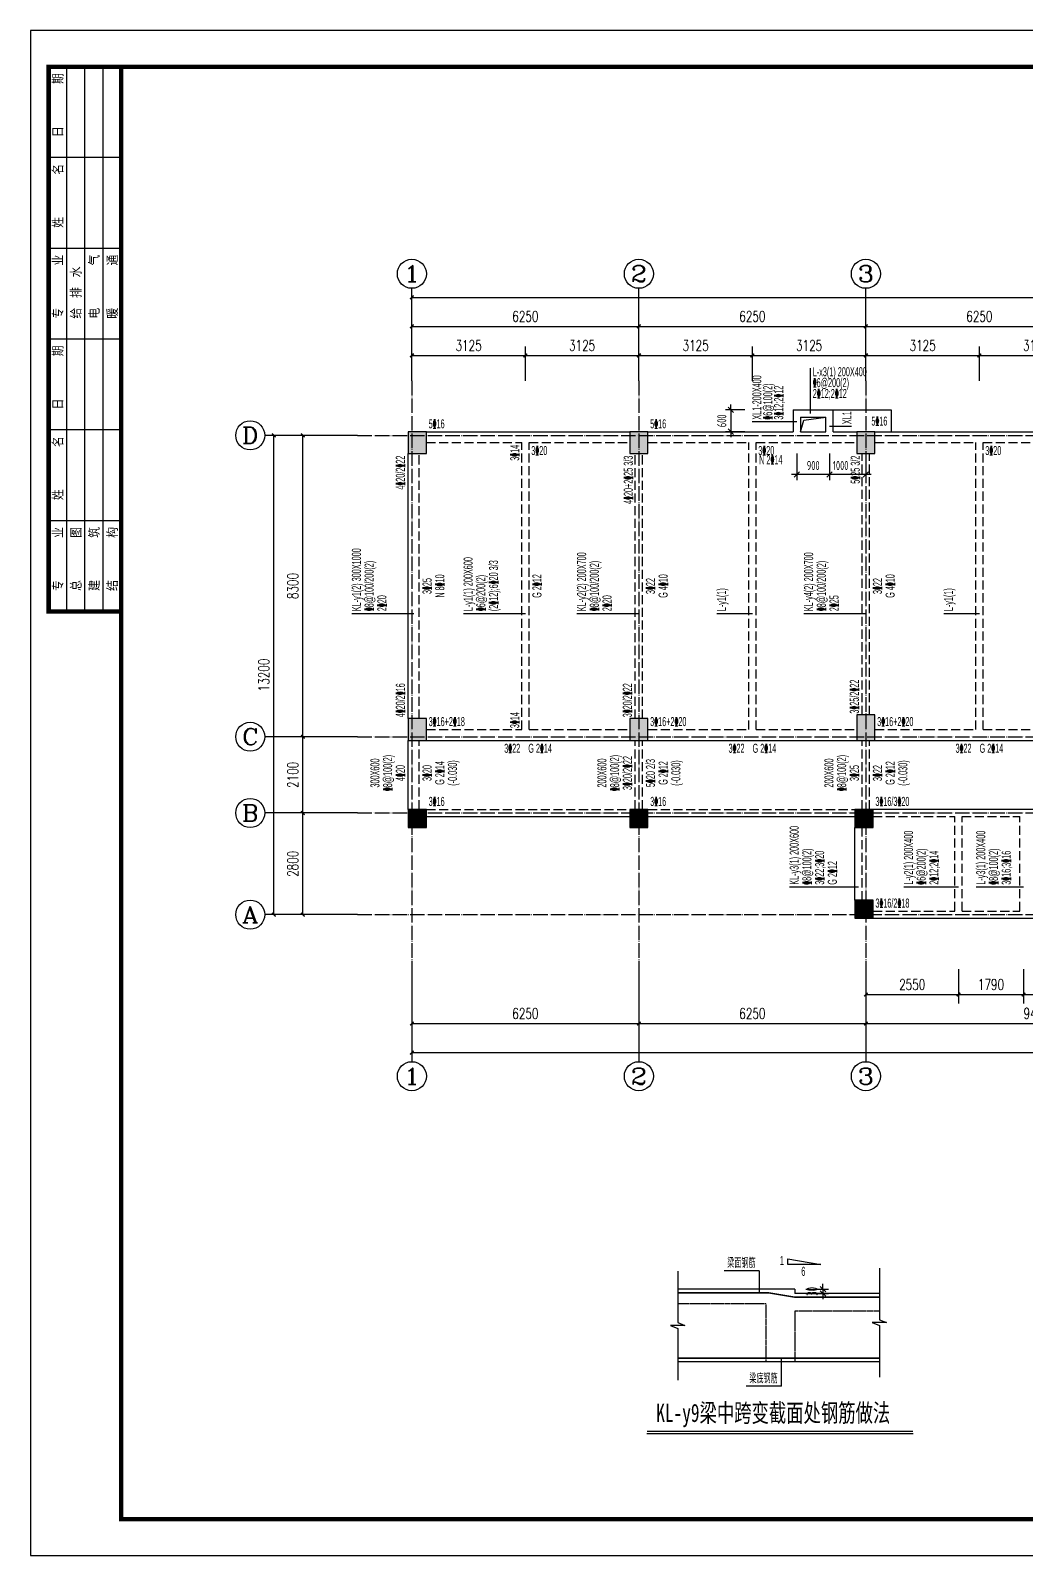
# Model space of a CAD drawing. Extents: x -441005 to 725361, y -182459 to 319313.
# Drawn here: x 284450 to 311872, y -86950 to -44950 of the extents above; entities that cross this region are included whole.
import ezdxf
from ezdxf.enums import TextEntityAlignment as Align

# ---------------------------------------------------------------- set-up
doc = ezdxf.new("R2010")
doc.units = 0
doc.header["$LTSCALE"] = 100
for name, pattern in [('DASH', [0.35, 0.25, -0.1]), ('DASHED', [0.75, 0.5, -0.25]), ('DOTE', [2.42, 2, -0.2, 0.02, -0.2]), ('HIDDEN', [7, 5, -2])]:
    doc.linetypes.add(name, pattern=pattern)
doc.layers.get('0').update_dxf_attribs({"linetype": 'CONTINUOUS'})
doc.layers.get('Defpoints').update_dxf_attribs({"linetype": 'CONTINUOUS'})
for name, color, linetype in [('AXIS', 3, 'CONTINUOUS'), ('AXIS_TEXT', 7, 'CONTINUOUS'), ('BEAM', 4, 'DASHED'), ('BEAM_CON', 4, 'CONTINUOUS'), ('B挑板&檐线', 6, 'CONTINUOUS'), ('COLU', 7, 'CONTINUOUS'), ('DOTE', 8, 'DOTE'), ('D洞口边线', 6, 'CONTINUOUS'), ('图框', 7, 'CONTINUOUS'), ('尺寸标注', 3, 'CONTINUOUS'), ('文字标注', 4, 'CONTINUOUS'), ('断面边界', 2, 'CONTINUOUS'), ('断面配筋', 1, 'CONTINUOUS'), ('梁平法1', 3, 'CONTINUOUS'), ('梁平法2', 8, 'CONTINUOUS')]:
    doc.layers.add(name, color=color, linetype=linetype)
doc.styles.add('_TCH_AXIS', font='COMPLEX', dxfattribs={"bigfont": 'GBCBIG'})
doc.styles.add('_TCH_DIM_T3', font='simplex_.ttf', dxfattribs={"width": 0.705882, "bigfont": 'GBCBIG'})
doc.styles.add('COMPLEX', font='COMPLEX')
doc.styles.add('DIM_FONT', font='tssdeng.shx', dxfattribs={"width": 0.7, "bigfont": '1.shx'})
doc.styles.add('HZTXT', font='TXT', dxfattribs={"bigfont": 'HZTXT'})
doc.styles.get("Standard").update_dxf_attribs({"font": 'tssdeng.shx', "bigfont": '1.shx'})
doc.styles.add('TSSD_Dimension', font='tssdeng.shx', dxfattribs={"width": 0.62, "bigfont": '1.shx'})
doc.styles.add('图名', font='simhei_1.ttf')
doc.styles.add('梁平法', font='xxxxx.shx', dxfattribs={"bigfont": 'dxfs.shx'})
doc.dimstyles.new('_TCH_ARCH&&100', dxfattribs={"dimtxt": 297.5, "dimasz": 100, "dimexe": 250, "dimexo": 300, "dimgap": 126.25, "dimtad": 1, "dimdec": 0, "dimzin": 0, "dimdsep": 46, "dimtxsty": '_TCH_DIM_T3', "dimblk": 'ARCHTICK', "dimcen": 0.09, "dimclrt": 7, "dimazin": 2, "dimtfac": 1, "dimtdec": 0, "dimtix": 1, "dimtmove": 2, "dimatfit": 3, "dimfxl": 0, "dimtolj": 1, "dimtzin": 0, "dimarcsym": 0})
doc.dimstyles.new('axis', dxfattribs={"dimtxt": 300, "dimasz": 1, "dimexe": 250, "dimexo": 300, "dimgap": 150, "dimtad": 1, "dimdec": 0, "dimzin": 0, "dimdsep": 46, "dimtxsty": 'Standard', "dimblk": '_DIMX', "dimcen": 0.09, "dimse1": 1, "dimse2": 1, "dimclrt": 7, "dimadec": 1, "dimazin": 0, "dimtfac": 1, "dimtdec": 0, "dimtix": 1, "dimtmove": 2, "dimatfit": 3, "dimfxl": 0, "dimtolj": 1, "dimtzin": 0, "dimarcsym": 0})

# ---------------------------------------------------------------- blocks, each defined once
blk = doc.blocks.new('A2+1_2')
at = {"layer": '图框'}
for p, q in [((1000, 26000), (1000, 41000)), ((1500, 26000), (1500, 41000)), ((2000, 26000), (2000, 41000)), ((2500, 38500), (500, 38500)), ((2500, 36000), (500, 36000)), ((2500, 33500), (500, 33500)), ((2500, 31000), (500, 31000)), ((2500, 28500), (500, 28500))]:
    blk.add_line(p, q, dxfattribs=at)
blk.add_lwpolyline([(0, 0), (89100, 0), (89100, 42000), (0, 42000)], close=True, dxfattribs=at)
at = {"layer": '图框', "const_width": 120}
blk.add_lwpolyline([(2500, 41000), (500, 41000), (500, 26000), (2500, 26000)], dxfattribs=at)
blk.add_lwpolyline([(2500, 1000), (88100, 1000), (88100, 41000), (2500, 41000)], close=True, dxfattribs=at)
at = {"layer": '图框', "style": 'HZTXT'}
for s, p in [('日    期', (911, 39064)), ('姓    名', (911, 36564)), ('专    业', (911, 34064)), ('电    气', (1911, 34064)), ('暖    通', (2411, 34064)), ('给 排 水', (1411, 34064)), ('日    期', (911, 31564)), ('姓    名', (911, 29064)), ('专    业', (911, 26564)), ('总    图', (1411, 26564)), ('建    筑', (1911, 26564)), ('结    构', (2411, 26564))]:
    blk.add_text(s, height=300, rotation=90, dxfattribs=at).set_placement(p)
blk = doc.blocks.new('_AXISO')
blk.add_circle((0, 0), 0.5)
at = {"layer": 'AXIS_TEXT', "style": 'COMPLEX', "width": 1.041667}
blk.add_attdef('A', text='', height=0.56, dxfattribs=at).set_placement((-0.25, -0.28), (0.25, -0.28), align=Align.FIT)
blk = doc.blocks.new('_ArchTick')
at = {"color": 0, "linetype": 'ByBlock', "const_width": 0.4}
blk.add_lwpolyline([(-0.5, -0.5), (0.5, 0.5)], dxfattribs=at)
blk = doc.blocks.new('*D2357')
at = {"layer": 'AXIS', "color": 0, "lineweight": -2}
for p, q in [((293450, -66500), (291700, -66500)), ((291950, -69300), (291950, -66500)), ((293450, -69300), (291700, -69300))]:
    blk.add_line(p, q, dxfattribs=at)
at = {"layer": 'Defpoints', "color": 0}
for p in [(291950, -66500), (293450, -66500), (293450, -69300)]:
    blk.add_point(p, dxfattribs=at)
at = {"layer": 'AXIS', "color": 0, "lineweight": -2, "xscale": 100, "yscale": 100, "zscale": 100}
for p, rotation in [((291950, -66500), 90), ((291950, -69300), 270)]:
    blk.add_blockref('_ArchTick', p, dxfattribs=dict(at, rotation=rotation))
at = {"layer": 'AXIS', "color": 7, "insert": (291674, -67900), "char_height": 297.5, "attachment_point": 5, "rotation": 90, "style": '_TCH_DIM_T3'}
blk.add_mtext('\\A1;2800', dxfattribs=at)
blk = doc.blocks.new('*D2358')
at = {"layer": 'AXIS', "color": 0, "lineweight": -2}
for p, q in [((293450, -64400), (291700, -64400)), ((291950, -66500), (291950, -64400)), ((293450, -66500), (291700, -66500))]:
    blk.add_line(p, q, dxfattribs=at)
at = {"layer": 'Defpoints', "color": 0}
for p in [(291950, -64400), (293450, -64400), (293450, -66500)]:
    blk.add_point(p, dxfattribs=at)
at = {"layer": 'AXIS', "color": 0, "lineweight": -2, "xscale": 100, "yscale": 100, "zscale": 100}
for p, rotation in [((291950, -64400), 90), ((291950, -66500), 270)]:
    blk.add_blockref('_ArchTick', p, dxfattribs=dict(at, rotation=rotation))
at = {"layer": 'AXIS', "color": 7, "insert": (291674, -65450), "char_height": 297.5, "attachment_point": 5, "rotation": 90, "style": '_TCH_DIM_T3'}
blk.add_mtext('\\A1;2100', dxfattribs=at)
blk = doc.blocks.new('*D2359')
at = {"layer": 'AXIS', "color": 0, "lineweight": -2}
for p, q in [((293450, -56100), (291700, -56100)), ((291950, -64400), (291950, -56100)), ((293450, -64400), (291700, -64400))]:
    blk.add_line(p, q, dxfattribs=at)
at = {"layer": 'Defpoints', "color": 0}
for p in [(291950, -56100), (293450, -56100), (293450, -64400)]:
    blk.add_point(p, dxfattribs=at)
at = {"layer": 'AXIS', "color": 0, "lineweight": -2, "xscale": 100, "yscale": 100, "zscale": 100}
for p, rotation in [((291950, -56100), 90), ((291950, -64400), 270)]:
    blk.add_blockref('_ArchTick', p, dxfattribs=dict(at, rotation=rotation))
at = {"layer": 'AXIS', "color": 7, "insert": (291674, -60250), "char_height": 297.5, "attachment_point": 5, "rotation": 90, "style": '_TCH_DIM_T3'}
blk.add_mtext('\\A1;8300', dxfattribs=at)
blk = doc.blocks.new('*D2360')
at = {"layer": 'AXIS', "color": 0, "lineweight": -2}
for p, q in [((293450, -56100), (290900, -56100)), ((291150, -69300), (291150, -56100)), ((293450, -69300), (290900, -69300))]:
    blk.add_line(p, q, dxfattribs=at)
at = {"layer": 'Defpoints', "color": 0}
for p in [(291150, -56100), (293450, -56100), (293450, -69300)]:
    blk.add_point(p, dxfattribs=at)
at = {"layer": 'AXIS', "color": 0, "lineweight": -2, "xscale": 100, "yscale": 100, "zscale": 100}
for p, rotation in [((291150, -56100), 90), ((291150, -69300), 270)]:
    blk.add_blockref('_ArchTick', p, dxfattribs=dict(at, rotation=rotation))
at = {"layer": 'AXIS', "color": 7, "insert": (290874, -62700), "char_height": 297.5, "attachment_point": 5, "rotation": 90, "style": '_TCH_DIM_T3'}
blk.add_mtext('\\A1;13200', dxfattribs=at)
blk = doc.blocks.new('*D2361')
at = {"layer": 'AXIS', "color": 0, "lineweight": -2}
for p, q in [((294950, -70800), (294950, -72550)), ((301200, -70800), (301200, -72550)), ((294950, -72300), (301200, -72300))]:
    blk.add_line(p, q, dxfattribs=at)
at = {"layer": 'Defpoints', "color": 0}
for p in [(294950, -70800), (301200, -70800), (301200, -72300)]:
    blk.add_point(p, dxfattribs=at)
at = {"layer": 'AXIS', "color": 0, "lineweight": -2, "xscale": 100, "yscale": 100, "zscale": 100, "rotation": 180}
blk.add_blockref('_ArchTick', (294950, -72300), dxfattribs=at)
at = {"layer": 'AXIS', "color": 0, "lineweight": -2, "xscale": 100, "yscale": 100, "zscale": 100}
blk.add_blockref('_ArchTick', (301200, -72300), dxfattribs=at)
at = {"layer": 'AXIS', "color": 7, "insert": (298075, -72024), "char_height": 297.5, "attachment_point": 5, "style": '_TCH_DIM_T3'}
blk.add_mtext('\\A1;6250', dxfattribs=at)
blk = doc.blocks.new('*D2362')
at = {"layer": 'AXIS', "color": 0, "lineweight": -2}
for p, q in [((301200, -70800), (301200, -72550)), ((307450, -70800), (307450, -72550)), ((301200, -72300), (307450, -72300))]:
    blk.add_line(p, q, dxfattribs=at)
at = {"layer": 'Defpoints', "color": 0}
for p in [(301200, -70800), (307450, -70800), (307450, -72300)]:
    blk.add_point(p, dxfattribs=at)
at = {"layer": 'AXIS', "color": 0, "lineweight": -2, "xscale": 100, "yscale": 100, "zscale": 100, "rotation": 180}
blk.add_blockref('_ArchTick', (301200, -72300), dxfattribs=at)
at = {"layer": 'AXIS', "color": 0, "lineweight": -2, "xscale": 100, "yscale": 100, "zscale": 100}
blk.add_blockref('_ArchTick', (307450, -72300), dxfattribs=at)
at = {"layer": 'AXIS', "color": 7, "insert": (304325, -72024), "char_height": 297.5, "attachment_point": 5, "style": '_TCH_DIM_T3'}
blk.add_mtext('\\A1;6250', dxfattribs=at)
blk = doc.blocks.new('*D2363')
at = {"layer": 'AXIS', "color": 0, "lineweight": -2}
for p, q in [((307450, -70800), (307450, -72550)), ((316850, -70800), (316850, -72550)), ((307450, -72300), (316850, -72300))]:
    blk.add_line(p, q, dxfattribs=at)
at = {"layer": 'Defpoints', "color": 0}
for p in [(307450, -70800), (316850, -70800), (316850, -72300)]:
    blk.add_point(p, dxfattribs=at)
at = {"layer": 'AXIS', "color": 0, "lineweight": -2, "xscale": 100, "yscale": 100, "zscale": 100, "rotation": 180}
blk.add_blockref('_ArchTick', (307450, -72300), dxfattribs=at)
at = {"layer": 'AXIS', "color": 0, "lineweight": -2, "xscale": 100, "yscale": 100, "zscale": 100}
blk.add_blockref('_ArchTick', (316850, -72300), dxfattribs=at)
at = {"layer": 'AXIS', "color": 7, "insert": (312150, -72020), "char_height": 297.5, "attachment_point": 5, "style": '_TCH_DIM_T3'}
blk.add_mtext('\\A1;9400', dxfattribs=at)
blk = doc.blocks.new('*D2369')
at = {"layer": 'AXIS', "color": 0, "lineweight": -2}
for p, q in [((294950, -70800), (294950, -73350)), ((348800, -70800), (348800, -73350)), ((294950, -73100), (348800, -73100))]:
    blk.add_line(p, q, dxfattribs=at)
at = {"layer": 'Defpoints', "color": 0}
for p in [(294950, -70800), (348800, -70800), (348800, -73100)]:
    blk.add_point(p, dxfattribs=at)
at = {"layer": 'AXIS', "color": 0, "lineweight": -2, "xscale": 100, "yscale": 100, "zscale": 100, "rotation": 180}
blk.add_blockref('_ArchTick', (294950, -73100), dxfattribs=at)
at = {"layer": 'AXIS', "color": 0, "lineweight": -2, "xscale": 100, "yscale": 100, "zscale": 100}
blk.add_blockref('_ArchTick', (348800, -73100), dxfattribs=at)
at = {"layer": 'AXIS', "color": 7, "insert": (321875, -72824), "char_height": 297.5, "attachment_point": 5, "style": '_TCH_DIM_T3'}
blk.add_mtext('\\A1;53850', dxfattribs=at)
blk = doc.blocks.new('*D2371')
at = {"layer": 'AXIS', "color": 0, "lineweight": -2}
for p, q in [((307450, -70800), (307450, -71750)), ((310000, -70800), (310000, -71750)), ((307450, -71500), (310000, -71500))]:
    blk.add_line(p, q, dxfattribs=at)
at = {"layer": 'Defpoints', "color": 0}
for p in [(307450, -70800), (310000, -70800), (310000, -71500)]:
    blk.add_point(p, dxfattribs=at)
at = {"layer": 'AXIS', "color": 0, "lineweight": -2, "xscale": 100, "yscale": 100, "zscale": 100, "rotation": 180}
blk.add_blockref('_ArchTick', (307450, -71500), dxfattribs=at)
at = {"layer": 'AXIS', "color": 0, "lineweight": -2, "xscale": 100, "yscale": 100, "zscale": 100}
blk.add_blockref('_ArchTick', (310000, -71500), dxfattribs=at)
at = {"layer": 'AXIS', "color": 7, "insert": (308725, -71224), "char_height": 297.5, "attachment_point": 5, "style": '_TCH_DIM_T3'}
blk.add_mtext('\\A1;2550', dxfattribs=at)
blk = doc.blocks.new('*D2372')
at = {"layer": 'AXIS', "color": 0, "lineweight": -2}
for p, q in [((310000, -70800), (310000, -71750)), ((311790, -70800), (311790, -71750)), ((310000, -71500), (311790, -71500))]:
    blk.add_line(p, q, dxfattribs=at)
at = {"layer": 'Defpoints', "color": 0}
for p in [(310000, -70800), (311790, -70800), (311790, -71500)]:
    blk.add_point(p, dxfattribs=at)
at = {"layer": 'AXIS', "color": 0, "lineweight": -2, "xscale": 100, "yscale": 100, "zscale": 100, "rotation": 180}
blk.add_blockref('_ArchTick', (310000, -71500), dxfattribs=at)
at = {"layer": 'AXIS', "color": 0, "lineweight": -2, "xscale": 100, "yscale": 100, "zscale": 100}
blk.add_blockref('_ArchTick', (311790, -71500), dxfattribs=at)
at = {"layer": 'AXIS', "color": 7, "insert": (310895, -71224), "char_height": 297.5, "attachment_point": 5, "style": '_TCH_DIM_T3'}
blk.add_mtext('\\A1;1790', dxfattribs=at)
blk = doc.blocks.new('*D2373')
at = {"layer": 'AXIS', "color": 0, "lineweight": -2}
for p, q in [((311790, -70800), (311790, -71750)), ((316850, -70800), (316850, -71750)), ((311790, -71500), (316850, -71500))]:
    blk.add_line(p, q, dxfattribs=at)
at = {"layer": 'Defpoints', "color": 0}
for p in [(311790, -70800), (316850, -70800), (316850, -71500)]:
    blk.add_point(p, dxfattribs=at)
at = {"layer": 'AXIS', "color": 0, "lineweight": -2, "xscale": 100, "yscale": 100, "zscale": 100, "rotation": 180}
blk.add_blockref('_ArchTick', (311790, -71500), dxfattribs=at)
at = {"layer": 'AXIS', "color": 0, "lineweight": -2, "xscale": 100, "yscale": 100, "zscale": 100}
blk.add_blockref('_ArchTick', (316850, -71500), dxfattribs=at)
at = {"layer": 'AXIS', "color": 7, "insert": (314320, -71224), "char_height": 297.5, "attachment_point": 5, "style": '_TCH_DIM_T3'}
blk.add_mtext('\\A1;5060', dxfattribs=at)
blk = doc.blocks.new('*D2379')
at = {"layer": 'AXIS', "color": 0, "lineweight": -2}
for p, q in [((294950, -54600), (294950, -52850)), ((301200, -54600), (301200, -52850)), ((294950, -53100), (301200, -53100))]:
    blk.add_line(p, q, dxfattribs=at)
at = {"layer": 'Defpoints', "color": 0}
for p in [(301200, -53100), (294950, -54600), (301200, -54600)]:
    blk.add_point(p, dxfattribs=at)
at = {"layer": 'AXIS', "color": 0, "lineweight": -2, "xscale": 100, "yscale": 100, "zscale": 100, "rotation": 180}
blk.add_blockref('_ArchTick', (294950, -53100), dxfattribs=at)
at = {"layer": 'AXIS', "color": 0, "lineweight": -2, "xscale": 100, "yscale": 100, "zscale": 100}
blk.add_blockref('_ArchTick', (301200, -53100), dxfattribs=at)
at = {"layer": 'AXIS', "color": 7, "insert": (298075, -52824), "char_height": 297.5, "attachment_point": 5, "style": '_TCH_DIM_T3'}
blk.add_mtext('\\A1;6250', dxfattribs=at)
blk = doc.blocks.new('*D2380')
at = {"layer": 'AXIS', "color": 0, "lineweight": -2}
for p, q in [((301200, -54600), (301200, -52850)), ((307450, -54600), (307450, -52850)), ((301200, -53100), (307450, -53100))]:
    blk.add_line(p, q, dxfattribs=at)
at = {"layer": 'Defpoints', "color": 0}
for p in [(307450, -53100), (301200, -54600), (307450, -54600)]:
    blk.add_point(p, dxfattribs=at)
at = {"layer": 'AXIS', "color": 0, "lineweight": -2, "xscale": 100, "yscale": 100, "zscale": 100, "rotation": 180}
blk.add_blockref('_ArchTick', (301200, -53100), dxfattribs=at)
at = {"layer": 'AXIS', "color": 0, "lineweight": -2, "xscale": 100, "yscale": 100, "zscale": 100}
blk.add_blockref('_ArchTick', (307450, -53100), dxfattribs=at)
at = {"layer": 'AXIS', "color": 7, "insert": (304325, -52824), "char_height": 297.5, "attachment_point": 5, "style": '_TCH_DIM_T3'}
blk.add_mtext('\\A1;6250', dxfattribs=at)
blk = doc.blocks.new('*D2381')
at = {"layer": 'AXIS', "color": 0, "lineweight": -2}
for p, q in [((307450, -54600), (307450, -52850)), ((313700, -54600), (313700, -52850)), ((307450, -53100), (313700, -53100))]:
    blk.add_line(p, q, dxfattribs=at)
at = {"layer": 'Defpoints', "color": 0}
for p in [(313700, -53100), (307450, -54600), (313700, -54600)]:
    blk.add_point(p, dxfattribs=at)
at = {"layer": 'AXIS', "color": 0, "lineweight": -2, "xscale": 100, "yscale": 100, "zscale": 100, "rotation": 180}
blk.add_blockref('_ArchTick', (307450, -53100), dxfattribs=at)
at = {"layer": 'AXIS', "color": 0, "lineweight": -2, "xscale": 100, "yscale": 100, "zscale": 100}
blk.add_blockref('_ArchTick', (313700, -53100), dxfattribs=at)
at = {"layer": 'AXIS', "color": 7, "insert": (310575, -52824), "char_height": 297.5, "attachment_point": 5, "style": '_TCH_DIM_T3'}
blk.add_mtext('\\A1;6250', dxfattribs=at)
blk = doc.blocks.new('*D2387')
at = {"layer": 'AXIS', "color": 0, "lineweight": -2}
for p, q in [((294950, -54600), (294950, -52050)), ((348800, -54600), (348800, -52050)), ((294950, -52300), (348800, -52300))]:
    blk.add_line(p, q, dxfattribs=at)
at = {"layer": 'Defpoints', "color": 0}
for p in [(348800, -52300), (294950, -54600), (348800, -54600)]:
    blk.add_point(p, dxfattribs=at)
at = {"layer": 'AXIS', "color": 0, "lineweight": -2, "xscale": 100, "yscale": 100, "zscale": 100, "rotation": 180}
blk.add_blockref('_ArchTick', (294950, -52300), dxfattribs=at)
at = {"layer": 'AXIS', "color": 0, "lineweight": -2, "xscale": 100, "yscale": 100, "zscale": 100}
blk.add_blockref('_ArchTick', (348800, -52300), dxfattribs=at)
at = {"layer": 'AXIS', "color": 7, "insert": (321875, -52024), "char_height": 297.5, "attachment_point": 5, "style": '_TCH_DIM_T3'}
blk.add_mtext('\\A1;53850', dxfattribs=at)
blk = doc.blocks.new('*D2391')
at = {"layer": 'AXIS', "color": 0, "lineweight": -2}
for p, q in [((307450, -54600), (307450, -53650)), ((310575, -54600), (310575, -53650)), ((307450, -53900), (310575, -53900))]:
    blk.add_line(p, q, dxfattribs=at)
at = {"layer": 'Defpoints', "color": 0}
for p in [(310575, -53900), (307450, -54600), (310575, -54600)]:
    blk.add_point(p, dxfattribs=at)
at = {"layer": 'AXIS', "color": 0, "lineweight": -2, "xscale": 100, "yscale": 100, "zscale": 100, "rotation": 180}
blk.add_blockref('_ArchTick', (307450, -53900), dxfattribs=at)
at = {"layer": 'AXIS', "color": 0, "lineweight": -2, "xscale": 100, "yscale": 100, "zscale": 100}
blk.add_blockref('_ArchTick', (310575, -53900), dxfattribs=at)
at = {"layer": 'AXIS', "color": 7, "insert": (309012, -53624), "char_height": 297.5, "attachment_point": 5, "style": '_TCH_DIM_T3'}
blk.add_mtext('\\A1;3125', dxfattribs=at)
blk = doc.blocks.new('*D2392')
at = {"layer": 'AXIS', "color": 0, "lineweight": -2}
for p, q in [((310575, -54600), (310575, -53650)), ((313700, -54600), (313700, -53650)), ((310575, -53900), (313700, -53900))]:
    blk.add_line(p, q, dxfattribs=at)
at = {"layer": 'Defpoints', "color": 0}
for p in [(313700, -53900), (310575, -54600), (313700, -54600)]:
    blk.add_point(p, dxfattribs=at)
at = {"layer": 'AXIS', "color": 0, "lineweight": -2, "xscale": 100, "yscale": 100, "zscale": 100, "rotation": 180}
blk.add_blockref('_ArchTick', (310575, -53900), dxfattribs=at)
at = {"layer": 'AXIS', "color": 0, "lineweight": -2, "xscale": 100, "yscale": 100, "zscale": 100}
blk.add_blockref('_ArchTick', (313700, -53900), dxfattribs=at)
at = {"layer": 'AXIS', "color": 7, "insert": (312137, -53624), "char_height": 297.5, "attachment_point": 5, "style": '_TCH_DIM_T3'}
blk.add_mtext('\\A1;3125', dxfattribs=at)
blk = doc.blocks.new('*D2464')
at = {"layer": 'AXIS', "color": 0, "lineweight": -2}
for p, q in [((301200, -54600), (301200, -53650)), ((304325, -54600), (304325, -53650)), ((301200, -53900), (304325, -53900))]:
    blk.add_line(p, q, dxfattribs=at)
at = {"layer": 'Defpoints', "color": 0}
for p in [(304325, -53900), (301200, -54600), (304325, -54600)]:
    blk.add_point(p, dxfattribs=at)
at = {"layer": 'AXIS', "color": 0, "lineweight": -2, "xscale": 100, "yscale": 100, "zscale": 100, "rotation": 180}
blk.add_blockref('_ArchTick', (301200, -53900), dxfattribs=at)
at = {"layer": 'AXIS', "color": 0, "lineweight": -2, "xscale": 100, "yscale": 100, "zscale": 100}
blk.add_blockref('_ArchTick', (304325, -53900), dxfattribs=at)
at = {"layer": 'AXIS', "color": 7, "insert": (302762, -53624), "char_height": 297.5, "attachment_point": 5, "style": '_TCH_DIM_T3'}
blk.add_mtext('\\A1;3125', dxfattribs=at)
blk = doc.blocks.new('*D2465')
at = {"layer": 'AXIS', "color": 0, "lineweight": -2}
for p, q in [((304325, -54600), (304325, -53650)), ((307450, -54600), (307450, -53650)), ((304325, -53900), (307450, -53900))]:
    blk.add_line(p, q, dxfattribs=at)
at = {"layer": 'Defpoints', "color": 0}
for p in [(307450, -53900), (304325, -54600), (307450, -54600)]:
    blk.add_point(p, dxfattribs=at)
at = {"layer": 'AXIS', "color": 0, "lineweight": -2, "xscale": 100, "yscale": 100, "zscale": 100, "rotation": 180}
blk.add_blockref('_ArchTick', (304325, -53900), dxfattribs=at)
at = {"layer": 'AXIS', "color": 0, "lineweight": -2, "xscale": 100, "yscale": 100, "zscale": 100}
blk.add_blockref('_ArchTick', (307450, -53900), dxfattribs=at)
at = {"layer": 'AXIS', "color": 7, "insert": (305887, -53624), "char_height": 297.5, "attachment_point": 5, "style": '_TCH_DIM_T3'}
blk.add_mtext('\\A1;3125', dxfattribs=at)
blk = doc.blocks.new('*D2466')
at = {"layer": 'AXIS', "color": 0, "lineweight": -2}
for p, q in [((294950, -54600), (294950, -53650)), ((298075, -54600), (298075, -53650)), ((294950, -53900), (298075, -53900))]:
    blk.add_line(p, q, dxfattribs=at)
at = {"layer": 'Defpoints', "color": 0}
for p in [(298075, -53900), (294950, -54600), (298075, -54600)]:
    blk.add_point(p, dxfattribs=at)
at = {"layer": 'AXIS', "color": 0, "lineweight": -2, "xscale": 100, "yscale": 100, "zscale": 100, "rotation": 180}
blk.add_blockref('_ArchTick', (294950, -53900), dxfattribs=at)
at = {"layer": 'AXIS', "color": 0, "lineweight": -2, "xscale": 100, "yscale": 100, "zscale": 100}
blk.add_blockref('_ArchTick', (298075, -53900), dxfattribs=at)
at = {"layer": 'AXIS', "color": 7, "insert": (296512, -53624), "char_height": 297.5, "attachment_point": 5, "style": '_TCH_DIM_T3'}
blk.add_mtext('\\A1;3125', dxfattribs=at)
blk = doc.blocks.new('*D2467')
at = {"layer": 'AXIS', "color": 0, "lineweight": -2}
for p, q in [((298075, -54600), (298075, -53650)), ((301200, -54600), (301200, -53650)), ((298075, -53900), (301200, -53900))]:
    blk.add_line(p, q, dxfattribs=at)
at = {"layer": 'Defpoints', "color": 0}
for p in [(301200, -53900), (298075, -54600), (301200, -54600)]:
    blk.add_point(p, dxfattribs=at)
at = {"layer": 'AXIS', "color": 0, "lineweight": -2, "xscale": 100, "yscale": 100, "zscale": 100, "rotation": 180}
blk.add_blockref('_ArchTick', (298075, -53900), dxfattribs=at)
at = {"layer": 'AXIS', "color": 0, "lineweight": -2, "xscale": 100, "yscale": 100, "zscale": 100}
blk.add_blockref('_ArchTick', (301200, -53900), dxfattribs=at)
at = {"layer": 'AXIS', "color": 7, "insert": (299637, -53624), "char_height": 297.5, "attachment_point": 5, "style": '_TCH_DIM_T3'}
blk.add_mtext('\\A1;3125', dxfattribs=at)
blk = doc.blocks.new('_OBLIQUE')
at = {"color": 0, "linetype": 'ByBlock'}
blk.add_line((-0.5, -0.5), (0.5, 0.5), dxfattribs=at)
blk = doc.blocks.new('*D2749')
at = {"layer": 'AXIS', "color": 0, "lineweight": -2}
for p, q in [((305798, -79617), (306419, -79617)), ((305798, -79737), (306419, -79737)), ((306269, -79617), (306269, -79467)), ((306269, -79617), (306269, -79737)), ((306269, -79737), (306269, -79887))]:
    blk.add_line(p, q, dxfattribs=at)
at = {"layer": 'Defpoints', "color": 0}
for p in [(305498, -79617), (305498, -79737), (306269, -79737)]:
    blk.add_point(p, dxfattribs=at)
at = {"layer": 'AXIS', "color": 0, "lineweight": -2, "xscale": 150, "yscale": 150, "zscale": 150}
for p, rotation in [((306269, -79617), 270), ((306269, -79737), 90)]:
    blk.add_blockref('_OBLIQUE', p, dxfattribs=dict(at, rotation=rotation))
at = {"layer": 'AXIS', "color": 7, "insert": (305969, -79677), "char_height": 300, "attachment_point": 5, "rotation": 90, "style": 'TSSD_Dimension'}
blk.add_mtext('\\A1;30', dxfattribs=at)
blk = doc.blocks.new('*D2998')
at = {"layer": 'Defpoints', "color": 0}
for p in [(306450, -56300), (307450, -56300), (306450, -57180)]:
    blk.add_point(p, dxfattribs=at)
at = {"layer": '尺寸标注', "color": 0, "lineweight": -2}
for p, q in [((306450, -56600), (306450, -57330)), ((307450, -56600), (307450, -57330)), ((307600, -57180), (306300, -57180))]:
    blk.add_line(p, q, dxfattribs=at)
at = {"layer": '尺寸标注', "color": 0, "lineweight": -2, "xscale": 150, "yscale": 150, "zscale": 150, "rotation": 180}
blk.add_blockref('_OBLIQUE', (306450, -57180), dxfattribs=at)
at = {"layer": '尺寸标注', "color": 0, "lineweight": -2, "xscale": 150, "yscale": 150, "zscale": 150}
blk.add_blockref('_OBLIQUE', (307450, -57180), dxfattribs=at)
at = {"layer": '尺寸标注', "color": 7, "insert": (306756, -56930), "char_height": 250, "attachment_point": 5, "style": 'DIM_FONT'}
blk.add_mtext('\\A1;1000', dxfattribs=at)
blk = doc.blocks.new('_DIMX')
blk.add_line((-150, 0), (150, 0))
at = {"const_width": 50}
blk.add_lwpolyline([(-70, -70), (70, 70)], dxfattribs=at)
blk = doc.blocks.new('*D2999')
at = {"layer": 'Defpoints', "color": 0}
for p in [(305550, -56300), (306450, -56300), (305550, -57180)]:
    blk.add_point(p, dxfattribs=at)
at = {"layer": '尺寸标注', "color": 0, "lineweight": -2}
for p, q in [((305550, -56600), (305550, -57330)), ((306450, -56600), (306450, -57330)), ((306600, -57180), (305400, -57180))]:
    blk.add_line(p, q, dxfattribs=at)
at = {"layer": '尺寸标注', "color": 0, "lineweight": -2, "xscale": 150, "yscale": 150, "zscale": 150, "rotation": 180}
blk.add_blockref('_OBLIQUE', (305550, -57180), dxfattribs=at)
at = {"layer": '尺寸标注', "color": 0, "lineweight": -2, "xscale": 150, "yscale": 150, "zscale": 150}
blk.add_blockref('_OBLIQUE', (306450, -57180), dxfattribs=at)
at = {"layer": '尺寸标注', "color": 7, "insert": (306000, -56930), "char_height": 250, "attachment_point": 5, "style": 'DIM_FONT'}
blk.add_mtext('\\A1;900', dxfattribs=at)
blk = doc.blocks.new('*D3000')
at = {"layer": 'Defpoints', "color": 0}
for p in [(304419, -55400), (303732, -56000), (304419, -56000)]:
    blk.add_point(p, dxfattribs=at)
at = {"layer": '尺寸标注', "color": 0, "lineweight": -2}
for p, q in [((304119, -55400), (303582, -55400)), ((303732, -55400), (303732, -55250)), ((303732, -55400), (303732, -56000)), ((304119, -56000), (303582, -56000)), ((303732, -56000), (303732, -56150))]:
    blk.add_line(p, q, dxfattribs=at)
at = {"layer": '尺寸标注', "color": 0, "lineweight": -2, "xscale": 150, "yscale": 150, "zscale": 150}
for p, rotation in [((303732, -55400), 270), ((303732, -56000), 90)]:
    blk.add_blockref('_OBLIQUE', p, dxfattribs=dict(at, rotation=rotation))
at = {"layer": '尺寸标注', "color": 7, "insert": (303482, -55700), "char_height": 250, "attachment_point": 5, "rotation": 90, "style": 'DIM_FONT'}
blk.add_mtext('\\A1;600', dxfattribs=at)

msp = doc.modelspace()

# ---------------------------------------------------------------- hatches: boundary and pattern name
at = {"layer": 'COLU'}
for points in [[(295350, -56600), (295350, -56000), (294850, -56000), (294850, -56600)], [(301450, -56600), (301450, -56000), (300950, -56000), (300950, -56600)], [(307700, -56600), (307700, -56000), (307200, -56000), (307200, -56600)], [(307700, -64500), (307700, -63800), (307200, -63800), (307200, -64500)], [(295350, -64500), (295350, -63900), (294850, -63900), (294850, -64500)], [(301450, -64500), (301450, -63900), (300950, -63900), (300950, -64500)], [(295350, -66900), (295350, -66400), (294850, -66400), (294850, -66900)], [(301450, -66900), (301450, -66400), (300950, -66400), (300950, -66900)], [(307650, -66900), (307650, -66400), (307150, -66400), (307150, -66900)], [(307650, -69400), (307650, -68900), (307150, -68900), (307150, -69400)]]:
    msp.add_hatch(color=251, dxfattribs=at).paths.add_polyline_path(points)

# ---------------------------------------------------------------- linework, layer by layer
at = {"layer": 'AXIS'}
for p, q in [((294950, -54600), (294950, -52050)), ((301200, -54600), (301200, -52050)), ((307450, -54600), (307450, -52050)), ((293450, -56100), (290900, -56100)), ((293450, -64400), (290900, -64400)), ((293450, -66500), (290900, -66500)), ((293450, -69300), (290900, -69300)), ((294950, -70800), (294950, -73350)), ((301200, -70800), (301200, -73350)), ((307450, -70800), (307450, -73350))]:
    msp.add_line(p, q, dxfattribs=at)
at = {"layer": 'BEAM', "linetype": 'HIDDEN', "ltscale": 0.5}
for p, q in [((295150, -63900), (295150, -56600)), ((295350, -56300), (297975, -56300)), ((297975, -64200), (297975, -56300)), ((298175, -56300), (300950, -56300)), ((298175, -64200), (298175, -56300)), ((301100, -63900), (301100, -56600)), ((301300, -63900), (301300, -56600)), ((301450, -56300), (304225, -56300)), ((304225, -64200), (304225, -56300)), ((304425, -56300), (307200, -56300)), ((304425, -64200), (304425, -56300)), ((307350, -63800), (307350, -56600)), ((307550, -63800), (307550, -56600)), ((307700, -56300), (310475, -56300)), ((310475, -64200), (310475, -56300)), ((310675, -56300), (313450, -56300)), ((310675, -64200), (310675, -56300)), ((295350, -64200), (297975, -64200)), ((298175, -64200), (300950, -64200)), ((301450, -64200), (304225, -64200)), ((304425, -64200), (307200, -64200)), ((307700, -64200), (310475, -64200)), ((310675, -64200), (313450, -64200)), ((295150, -66400), (295150, -64500)), ((301100, -66400), (301100, -64500)), ((301300, -66400), (301300, -64500)), ((307350, -66400), (307350, -64500)), ((307550, -66400), (307550, -64500)), ((295350, -66400), (300950, -66400)), ((301450, -66400), (307150, -66400)), ((307650, -66600), (309900, -66600)), ((309900, -69200), (309900, -66600)), ((310100, -69200), (310100, -66600)), ((310100, -66600), (311690, -66600)), ((311690, -69200), (311690, -66600)), ((307350, -68900), (307350, -66900)), ((307650, -69200), (309900, -69200)), ((310100, -69200), (311690, -69200))]:
    msp.add_line(p, q, dxfattribs=at)
at = {"layer": 'BEAM_CON'}
for p, q in [((305450, -55400), (306550, -55400)), ((305450, -55400), (305450, -56000)), ((306550, -56000), (306550, -55400)), ((305650, -55600), (306350, -55600)), ((305650, -55600), (305650, -56000)), ((306350, -56000), (306350, -55600)), ((295350, -56000), (300950, -56000)), ((301450, -56000), (305450, -56000)), ((305650, -56000), (306350, -56000)), ((306550, -56000), (307200, -56000)), ((307700, -56000), (313450, -56000)), ((294850, -63900), (294850, -56600)), ((294850, -66400), (294850, -64500)), ((295350, -64500), (300950, -64500)), ((301450, -64500), (307200, -64500)), ((307700, -64500), (313450, -64500)), ((295350, -66600), (300950, -66600)), ((301450, -66600), (307150, -66600)), ((316450, -66400), (307650, -66400)), ((307150, -68900), (307150, -66900)), ((307650, -69400), (316450, -69400))]:
    msp.add_line(p, q, dxfattribs=at)
at = {"layer": 'B挑板&檐线'}
msp.add_lwpolyline([(306550, -56000), (306550, -55400), (308150, -55400), (308150, -56000)], dxfattribs=at)
at = {"layer": 'COLU'}
for points in [[(295350, -56600), (295350, -56000), (294850, -56000), (294850, -56600)], [(301450, -56600), (301450, -56000), (300950, -56000), (300950, -56600)], [(307700, -56600), (307700, -56000), (307200, -56000), (307200, -56600)], [(307700, -64500), (307700, -63800), (307200, -63800), (307200, -64500)], [(295350, -64500), (295350, -63900), (294850, -63900), (294850, -64500)], [(301450, -64500), (301450, -63900), (300950, -63900), (300950, -64500)], [(295350, -66900), (295350, -66400), (294850, -66400), (294850, -66900)], [(301450, -66900), (301450, -66400), (300950, -66400), (300950, -66900)], [(307650, -66900), (307650, -66400), (307150, -66400), (307150, -66900)], [(307650, -69400), (307650, -68900), (307150, -68900), (307150, -69400)]]:
    msp.add_lwpolyline(points, close=True, dxfattribs=at)
at = {"layer": 'DOTE', "ltscale": 2}
for p, q in [((294950, -54600), (294950, -70800)), ((301200, -54600), (301200, -70800)), ((307450, -54600), (307450, -70800)), ((293450, -56100), (352200, -56100)), ((293450, -64400), (352200, -64400)), ((293450, -66500), (352200, -66500)), ((293450, -69300), (352200, -69300))]:
    msp.add_line(p, q, dxfattribs=at)
at = {"layer": 'D洞口边线'}
msp.add_lwpolyline([(305650, -56000), (305745.8, -55679.2), (306350, -55600)], dxfattribs=at)
at = {"layer": '文字标注'}
for p, q in [((304514.3, -79106.6), (303546.9, -79106.6)), ((304514.3, -79106.6), (304514.3, -79716.8)), ((305122.9, -82287), (305122.9, -81516.8)), ((305122.9, -82287), (304155.5, -82287))]:
    msp.add_line(p, q, dxfattribs=at)
at = {"layer": '文字标注', "const_width": 40}
msp.add_lwpolyline([(308748.1, -83532.2), (301422.2, -83532.2)], dxfattribs=at)
at = {"layer": '文字标注'}
msp.add_lwpolyline([(308748.1, -83602.3), (301422.2, -83602.3)], dxfattribs=at)
at = {"layer": '断面边界'}
for p, q in [((305498, -79616.8), (302268.4, -79616.8)), ((305498, -79616.8), (305498, -79736.8)), ((307821, -79736.8), (305498, -79736.8)), ((307821, -81616.8), (302268.4, -81616.8))]:
    msp.add_line(p, q, dxfattribs=at)
at = {"layer": '断面边界', "linetype": 'DASH'}
for p, q in [((304698, -80016.8), (302268.4, -80016.8)), ((304698, -80016.8), (304698, -81616.8)), ((305498, -80216.8), (305498, -81616.8)), ((307821, -80216.8), (305498, -80216.8))]:
    msp.add_line(p, q, dxfattribs=at)
at = {"layer": '断面边界'}
for points in [[(302268.4, -79116.8), (302268.4, -80536.8), (302468.4, -80616.8), (302068.4, -80616.8), (302268.4, -80696.8), (302268.4, -82116.8)], [(307821, -79036.8), (307821, -80456.8), (308021, -80536.8), (307621, -80536.8), (307821, -80616.8), (307821, -82036.8)]]:
    msp.add_lwpolyline(points, dxfattribs=at)
at = {"layer": '断面配筋'}
for p, q in [((305305.2, -78933), (305305.2, -78783)), ((305305.2, -78783), (306205.2, -78933)), ((306205.2, -78933), (305305.2, -78933))]:
    msp.add_line(p, q, dxfattribs=at)
at = {"layer": '断面配筋', "const_width": 40}
for points in [[(307821, -79836.8), (305498, -79836.8), (304778, -79716.8), (302268.4, -79716.8)], [(307821, -81516.8), (302268.4, -81516.8)]]:
    msp.add_lwpolyline(points, dxfattribs=at)
at = {"layer": '梁平法2', "color": 6}
for p, q in [((305925, -55500), (305925, -54251.6)), ((305550, -55730.2), (304323.7, -55730.2)), ((307050, -55855.2), (306450, -55855.2)), ((293295.2, -61003.4), (295000, -61003.4)), ((296370.2, -61003.4), (298075, -61003.4)), ((299495.2, -61003.4), (301200, -61003.4)), ((303345.2, -61003.4), (304325, -61003.4)), ((305745.2, -61003.4), (307450, -61003.4)), ((309595.2, -61003.4), (310575, -61003.4)), ((305348.3, -68537.5), (307250, -68537.5)), ((308495.2, -68537.5), (310000, -68537.5)), ((310485.2, -68537.5), (311790, -68537.5))]:
    msp.add_line(p, q, dxfattribs=at)

# ---------------------------------------------------------------- block references
msp.add_blockref('A2+1_2', (284450, -86950))
at = {"layer": 'AXIS'}
ref = msp.add_blockref('_AXISO', (294950, -51650), dxfattribs=dict(at, xscale=800, yscale=800, zscale=800))
ref.add_attrib('A', '1', dxfattribs={"layer": 'AXIS_TEXT', "height": 452.5, "style": '_TCH_AXIS', "width": 2.333333}).set_placement((294723.7, -51876.3), (295176.3, -51876.3), align=Align.FIT)
ref = msp.add_blockref('_AXISO', (301200, -51650), dxfattribs=dict(at, xscale=800, yscale=800, zscale=800))
ref.add_attrib('A', '2', dxfattribs={"layer": 'AXIS_TEXT', "height": 452.5, "style": '_TCH_AXIS', "width": 1.5}).set_placement((300973.7, -51876.3), (301426.3, -51876.3), align=Align.FIT)
ref = msp.add_blockref('_AXISO', (307450, -51650), dxfattribs=dict(at, xscale=800, yscale=800, zscale=800))
ref.add_attrib('A', '3', dxfattribs={"layer": 'AXIS_TEXT', "height": 452.5, "style": '_TCH_AXIS', "width": 1.5}).set_placement((307223.7, -51876.3), (307676.3, -51876.3), align=Align.FIT)
ref = msp.add_blockref('_AXISO', (290500, -56100), dxfattribs=dict(at, xscale=800, yscale=800, zscale=800))
ref.add_attrib('A', 'D', dxfattribs={"layer": 'AXIS_TEXT', "height": 452.5, "style": '_TCH_AXIS', "width": 1.235294}).set_placement((290273.7, -56326.3), (290726.3, -56326.3), align=Align.FIT)
ref = msp.add_blockref('_AXISO', (290500, -64400), dxfattribs=dict(at, xscale=800, yscale=800, zscale=800))
ref.add_attrib('A', 'C', dxfattribs={"layer": 'AXIS_TEXT', "height": 452.5, "style": '_TCH_AXIS', "width": 1.4}).set_placement((290273.7, -64626.3), (290726.3, -64626.3), align=Align.FIT)
ref = msp.add_blockref('_AXISO', (290500, -66500), dxfattribs=dict(at, xscale=800, yscale=800, zscale=800))
ref.add_attrib('A', 'B', dxfattribs={"layer": 'AXIS_TEXT', "height": 452.5, "style": '_TCH_AXIS', "width": 1.235294}).set_placement((290273.7, -66726.3), (290726.3, -66726.3), align=Align.FIT)
ref = msp.add_blockref('_AXISO', (290500, -69300), dxfattribs=dict(at, xscale=800, yscale=800, zscale=800))
ref.add_attrib('A', 'A', dxfattribs={"layer": 'AXIS_TEXT', "height": 452.5, "style": '_TCH_AXIS', "width": 1.166667}).set_placement((290273.7, -69526.3), (290726.3, -69526.3), align=Align.FIT)
ref = msp.add_blockref('_AXISO', (294950, -73750), dxfattribs=dict(at, xscale=800, yscale=800, zscale=800))
ref.add_attrib('A', '1', dxfattribs={"layer": 'AXIS_TEXT', "height": 452.5, "style": '_TCH_AXIS', "width": 2.333333}).set_placement((294723.7, -73976.3), (295176.3, -73976.3), align=Align.FIT)
ref = msp.add_blockref('_AXISO', (301200, -73750), dxfattribs=dict(at, xscale=800, yscale=800, zscale=800))
ref.add_attrib('A', '2', dxfattribs={"layer": 'AXIS_TEXT', "height": 452.5, "style": '_TCH_AXIS', "width": 1.5}).set_placement((300973.7, -73976.3), (301426.3, -73976.3), align=Align.FIT)
ref = msp.add_blockref('_AXISO', (307450, -73750), dxfattribs=dict(at, xscale=800, yscale=800, zscale=800))
ref.add_attrib('A', '3', dxfattribs={"layer": 'AXIS_TEXT', "height": 452.5, "style": '_TCH_AXIS', "width": 1.5}).set_placement((307223.7, -73976.3), (307676.3, -73976.3), align=Align.FIT)

# ---------------------------------------------------------------- texts
at = {"layer": '文字标注'}
for s, height, style, width, p in [('梁面钢筋', 250, '梁平法', 0.6, (303633.9, -79025.8)), ('梁底钢筋', 250, '梁平法', 0.6, (304242.5, -82206.2)), ('KL-y9梁中跨变截面处钢筋做法', 500, '图名', 0.7, (301679.3, -83271.5))]:
    msp.add_text(s, height=height, dxfattribs=dict(at, style=style, width=width)).set_placement(p)
at = {"layer": '断面配筋', "style": '梁平法', "width": 0.6}
for s, p in [('1', (305079.9, -78952.1)), ('6', (305671.1, -79249.1))]:
    msp.add_text(s, height=250, dxfattribs=at).set_placement(p)
at = {"layer": '梁平法1', "style": '梁平法', "width": 0.5}
for s, p in [('5%%13216', (295411.6, -55907.2)), ('5%%13216', (301511.6, -55907.2)), ('3%%13216+2%%13218', (295411.6, -64107.2)), ('3%%13216+2%%13220', (301511.6, -64107.2)), ('3%%13216+2%%13220', (307761.6, -64107.2)), ('3%%13216', (295411.6, -66307.2)), ('3%%13216', (301511.6, -66307.2)), ('3%%13216/3%%13220', (307711.6, -66307.2)), ('3%%13216/2%%13218', (307711.6, -69107.2))]:
    msp.add_text(s, height=250, dxfattribs=at).set_placement(p)
for s, p in [('5%%13216', (307821.7, -55907.2)), ('N 2%%13214', (304831.8, -56969.2))]:
    msp.add_text(s, height=250, dxfattribs=at).set_placement(p, align=Align.BOTTOM_CENTER)
for s, p in [('3%%13220', (298458.6, -56642.8)), ('3%%13220', (304708.6, -56642.8)), ('3%%13220', (310958.6, -56642.8)), ('3%%13222    G 2%%13214', (298150, -64842.8)), ('3%%13222    G 2%%13214', (304325, -64842.8)), ('3%%13222    G 2%%13214', (310575, -64842.8))]:
    msp.add_text(s, height=250, rotation=360, dxfattribs=at).set_placement(p, align=Align.CENTER)
at = {"layer": '梁平法2', "color": 6, "style": '梁平法', "width": 0.5}
for s, p in [('L-x3(1) 200X400', (305987.5, -54472.8)), ('%%1326@200(2)', (305987.5, -54772.8)), ('2%%13212;2%%13212', (305987.5, -55072.8))]:
    msp.add_text(s, height=250, dxfattribs=at).set_placement(p)
for s, p in [('XL1-200X400', (304572.8, -55667.7)), ('%%1326@100(2)', (304872.8, -55667.7)), ('3%%13212;2%%13212', (305172.8, -55667.7)), ('XL1', (307053.5, -55792.7)), ('KL-y1(2) 300X1000', (293547.8, -60942.7)), ('KL-y2(2) 200X700', (299747.8, -60942.7)), ('KL-y4(2) 200X700', (305997.8, -60942.7)), ('%%1328@100/200(2)', (293897.8, -60942.7)), ('L-y1(1) 200X600', (296622.8, -60942.7)), ('(2%%13212);6%%13220 3/3', (297322.8, -60942.7)), ('%%1328@100/200(2)', (300097.8, -60942.7)), ('%%1328@100/200(2)', (306347.8, -60942.7)), ('%%1326@200(2)', (296972.8, -60942.7)), ('L-y1(1)', (303597.8, -60942.7)), ('L-y1(1)', (309847.8, -60942.7)), ('2%%13220', (294247.8, -60942.7)), ('2%%13220', (300447.8, -60942.7)), ('2%%13225', (306697.8, -60942.7)), ('3%%13225/2%%13222', (307257.2, -63764)), ('4%%13220/2%%13216', (294757.2, -63864)), ('3%%13220/2%%13222', (301007.2, -63864)), ('3%%13214', (297907.2, -64164)), ('KL-y3(1) 200X600', (305600.9, -68476.8)), ('L-y2(1) 200X400', (308747.8, -68476.8)), ('L-y3(1) 200X400', (310737.8, -68476.8)), ('%%1328@100(2)', (305950.9, -68476.8)), ('3%%13222;3%%13220', (306300.9, -68476.8)), ('G 2%%13212', (306650.9, -68476.8)), ('%%1326@200(2)', (309097.8, -68476.8)), ('2%%13212;2%%13214', (309447.8, -68476.8)), ('%%1328@100(2)', (311087.8, -68476.8)), ('3%%13216;3%%13216', (311437.8, -68476.8))]:
    msp.add_text(s, height=250, rotation=90, dxfattribs=at).set_placement(p)
for s, p in [('4%%13220/2%%13222', (294757.2, -56658.3)), ('3%%13214', (297907.2, -56358.3)), ('4%%13220+2%%13225 3/3', (301032.2, -56658.3)), ('5%%13225 3/2', (307282.2, -56658.3))]:
    msp.add_text(s, height=250, rotation=90, dxfattribs=at).set_placement(p, align=Align.RIGHT)
for s, p in [('N 8%%13210', (295842.8, -60250)), ('G 2%%13212', (298517.8, -60250)), ('G 4%%13210', (301992.8, -60250)), ('G 4%%13210', (308242.8, -60250)), ('3%%13225', (295492.8, -60250)), ('3%%13222', (301642.8, -60250)), ('3%%13222', (307892.8, -60250)), ('300X600', (294057.2, -65400)), ('%%1328@100(2)', (294407.2, -65400)), ('200X600', (300307.2, -65400)), ('%%1328@100(2)', (300657.2, -65400)), ('3%%13220/2%%13222', (301007.2, -65400)), ('5%%13220 2/3', (301642.8, -65400)), ('200X600', (306557.2, -65400)), ('%%1328@100(2)', (306907.2, -65400)), ('4%%13220', (294757.2, -65400)), ('3%%13220', (295492.8, -65400)), ('G 2%%13214', (295842.8, -65400)), ('(-0.030)', (296192.8, -65400)), ('G 2%%13212', (301992.8, -65400)), ('(-0.030)', (302342.8, -65400)), ('3%%13225', (307257.2, -65400)), ('3%%13222', (307892.8, -65400)), ('G 2%%13212', (308242.8, -65400)), ('(-0.030)', (308592.8, -65400))]:
    msp.add_text(s, height=250, rotation=90, dxfattribs=at).set_placement(p, align=Align.CENTER)

# ---------------------------------------------------------------- dimensions: what is measured, and where the dimension line sits
at = {"layer": 'AXIS'}
for p1, p2, distance, picture, middle in [((294950, -54600), (348800, -54600), 2300, '*D2387', (321875, -52023.6)), ((294950, -54600), (301200, -54600), 1500, '*D2379', (298075, -52823.6)), ((301200, -54600), (307450, -54600), 1500, '*D2380', (304325, -52823.6)), ((307450, -54600), (313700, -54600), 1500, '*D2381', (310575, -52823.6)), ((294950, -54600), (298075, -54600), 700, '*D2466', (296512.5, -53623.6)), ((298075, -54600), (301200, -54600), 700, '*D2467', (299637.5, -53623.6)), ((301200, -54600), (304325, -54600), 700, '*D2464', (302762.5, -53623.6)), ((304325, -54600), (307450, -54600), 700, '*D2465', (305887.5, -53623.6)), ((307450, -54600), (310575, -54600), 700, '*D2391', (309012.5, -53623.6)), ((310575, -54600), (313700, -54600), 700, '*D2392', (312137.5, -53623.6)), ((293450, -69300), (293450, -56100), 2300, '*D2360', (290873.6, -62700)), ((293450, -64400), (293450, -56100), 1500, '*D2359', (291673.6, -60250)), ((293450, -66500), (293450, -64400), 1500, '*D2358', (291673.6, -65450)), ((293450, -69300), (293450, -66500), 1500, '*D2357', (291673.6, -67900)), ((294950, -70800), (301200, -70800), -1500, '*D2361', (298075, -72023.6)), ((294950, -70800), (348800, -70800), -2300, '*D2369', (321875, -72823.6)), ((301200, -70800), (307450, -70800), -1500, '*D2362', (304325, -72023.6)), ((307450, -70800), (316850, -70800), -1500, '*D2363', (312150, -72020.2)), ((307450, -70800), (310000, -70800), -700, '*D2371', (308725, -71223.6)), ((310000, -70800), (311790, -70800), -700, '*D2372', (310895, -71223.6)), ((311790, -70800), (316850, -70800), -700, '*D2373', (314320, -71223.6))]:
    dim = msp.add_aligned_dim(p1=p1, p2=p2, distance=distance, dimstyle='_TCH_ARCH&&100', override={"dimexo": 0}, dxfattribs=at)
    dim.commit()
    dim.dimension.update_dxf_attribs({"geometry": picture, "text_midpoint": middle})
dim = msp.add_linear_dim(base=(306268.8, -79736.8), p1=(305498, -79616.8), p2=(305498, -79736.8), angle=90, dimstyle='axis', override={"dimasz": 150, "dimexe": 150, "dimlfac": 0.25, "dimtxsty": 'TSSD_Dimension', "dimblk1": 'OBLIQUE', "dimblk2": 'OBLIQUE', "dimsah": 1, "dimdle": 150, "dimse1": 0, "dimse2": 0}, dxfattribs=at)
dim.commit()
dim.dimension.update_dxf_attribs({"geometry": '*D2749', "text_midpoint": (305968.8, -79676.8)})
at = {"layer": '尺寸标注'}
dim = msp.add_linear_dim(base=(303732.2, -56000), p1=(304419, -55400), p2=(304419, -56000), angle=90, dimstyle='axis', override={"dimtxt": 250, "dimasz": 150, "dimexe": 150, "dimgap": 125, "dimtxsty": 'DIM_FONT', "dimblk1": 'OBLIQUE', "dimblk2": 'OBLIQUE', "dimsah": 1, "dimdle": 150, "dimse1": 0, "dimse2": 0}, dxfattribs=at)
dim.commit()
dim.dimension.update_dxf_attribs({"geometry": '*D3000', "text_midpoint": (303482.2, -55700)})
dim = msp.add_linear_dim(base=(305550, -57179.6), p1=(306450, -56300), p2=(305550, -56300), dimstyle='axis', override={"dimtxt": 250, "dimasz": 150, "dimexe": 150, "dimgap": 125, "dimtxsty": 'DIM_FONT', "dimblk1": 'OBLIQUE', "dimblk2": 'OBLIQUE', "dimsah": 1, "dimdle": 150, "dimse1": 0, "dimse2": 0}, dxfattribs=at)
dim.commit()
dim.dimension.update_dxf_attribs({"geometry": '*D2999', "text_midpoint": (306000, -56929.6)})
dim = msp.add_linear_dim(base=(306450, -57179.6), p1=(307450, -56300), p2=(306450, -56300), dimstyle='axis', override={"dimtxt": 250, "dimasz": 150, "dimexe": 150, "dimgap": 125, "dimtxsty": 'DIM_FONT', "dimblk1": 'OBLIQUE', "dimblk2": 'OBLIQUE', "dimsah": 1, "dimdle": 150, "dimse1": 0, "dimse2": 0}, dxfattribs=at)
dim.commit()
dim.dimension.update_dxf_attribs({"geometry": '*D2998', "text_midpoint": (306755.5, -56929.6), "dimtype": 160})

doc.saveas('drawing.dxf')
